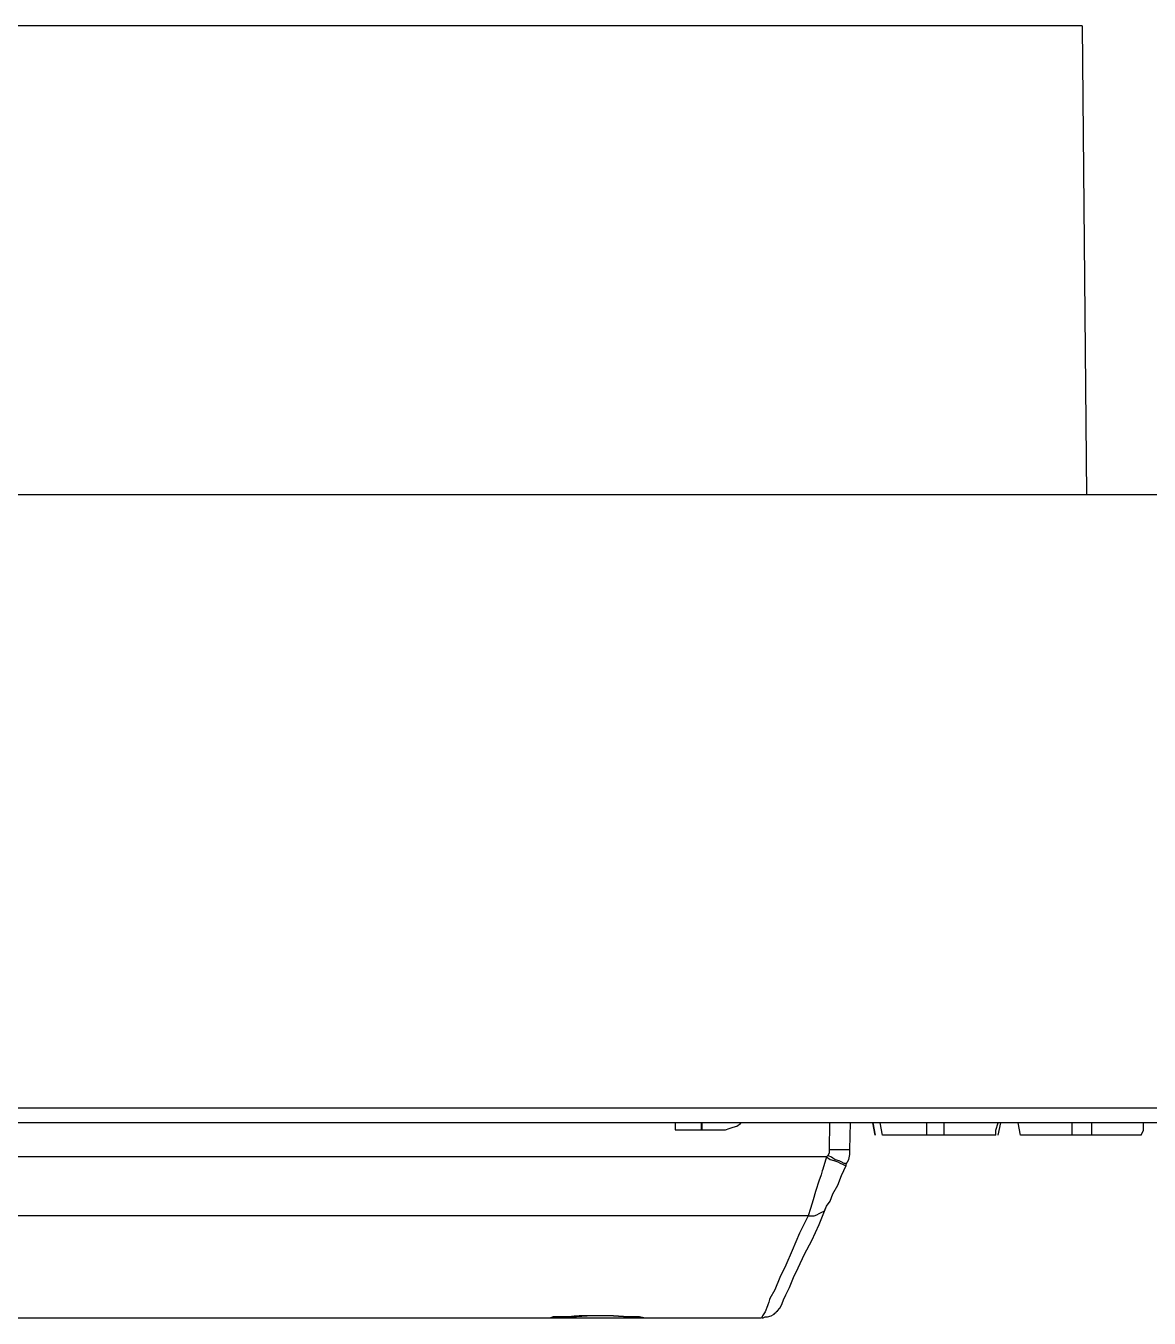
# Model space of a CAD drawing. Header units: centimetres. Extents: x -8.4 to 3.7, y -7.8 to 8.
# Drawn here: x -3.374 to -1.765, y -7.763 to -5.912 of the extents above; entities that cross this region are included whole.
import ezdxf

# ---------------------------------------------------------------- set-up
doc = ezdxf.new("R2010")
doc.units = ezdxf.units.CM
doc.header["$MEASUREMENT"] = 0
doc.layers.add('Layer 1', color=7, linetype='Continuous')

msp = doc.modelspace()

# ---------------------------------------------------------------- linework, layer by layer
at = {"layer": 'Layer 1', "lineweight": 25}
for points in [[(-1.86088, -5.91185), (-1.86088, -5.91185), (-6.2953, -5.91185), (-6.2953, -5.91185)], [(-1.86088, -5.91185), (-1.86088, -5.91185), (-1.85448, -6.58389), (-1.85448, -6.58389)], [(-0.1217, -6.58389), (-0.1217, -6.58389), (-8.04156, -6.58389), (-8.04156, -6.58389)], [(-8.04156, -7.46231), (-8.04156, -7.46231), (-0.1217, -7.46231), (-0.1217, -7.46231)], [(-0.1217, -7.48348), (-0.1217, -7.48348), (-8.04156, -7.48348), (-8.04156, -7.48348)], [(-2.44402, -7.48348), (-2.44402, -7.48348), (-2.44384, -7.4936), (-2.44384, -7.4936)], [(-2.44384, -7.4936), (-2.44384, -7.4936), (-2.37152, -7.4936), (-2.37152, -7.4936)], [(-2.40679, -7.48348), (-2.40679, -7.48348), (-2.40679, -7.4936), (-2.40679, -7.4936)], [(-2.40503, -7.4936), (-2.40503, -7.4936), (-2.40503, -7.48348), (-2.40503, -7.48348)], [(-2.22264, -7.48348), (-2.22264, -7.48348), (-2.22335, -7.52182), (-2.22335, -7.52182)], [(-2.19336, -7.52182), (-2.19336, -7.52182), (-2.19265, -7.48348), (-2.19265, -7.48348)], [(-2.16075, -7.48348), (-2.16075, -7.48348), (-2.15723, -7.50112), (-2.15723, -7.50112)], [(-2.15723, -7.50112), (-2.15723, -7.50112), (-2.16075, -7.48348), (-2.16075, -7.48348)], [(-2.14664, -7.50112), (-2.14664, -7.50112), (-2.15017, -7.48348), (-2.15017, -7.48348)], [(-2.08314, -7.50112), (-2.08314, -7.50112), (-2.08314, -7.48348), (-2.08314, -7.48348)], [(-2.05845, -7.50112), (-2.05845, -7.50112), (-2.05845, -7.48348), (-2.05845, -7.48348)], [(-1.98084, -7.50112), (-1.98084, -7.50112), (-1.97731, -7.48348), (-1.97731, -7.48348)], [(-1.94909, -7.50112), (-1.94909, -7.50112), (-1.95261, -7.48348), (-1.95261, -7.48348)], [(-1.94909, -7.50112), (-1.94909, -7.50112), (-1.95261, -7.48348), (-1.95261, -7.48348)], [(-1.84678, -7.50112), (-1.84678, -7.50112), (-1.84678, -7.48348), (-1.84678, -7.48348)], [(-2.05845, -7.50112), (-2.05845, -7.50112), (-2.08314, -7.50112), (-2.08314, -7.50112)], [(-1.84678, -7.50112), (-1.84678, -7.50112), (-1.875, -7.50112), (-1.875, -7.50112)], [(-2.22688, -7.53241), (-2.22688, -7.53241), (-4.01193, -7.53241), (-4.01193, -7.53241)], [(-2.22511, -7.53064), (-2.22511, -7.53064), (-2.22688, -7.53241), (-2.22688, -7.53241)], [(-2.19865, -7.54475), (-2.19865, -7.54475), (-2.19865, -7.54299), (-2.19865, -7.54299)], [(-2.25334, -7.61707), (-2.25334, -7.61707), (-3.98547, -7.61707), (-3.98547, -7.61707)], [(-2.62375, -7.76348), (-2.62375, -7.76348), (-3.91845, -7.76348), (-3.91845, -7.76348)], [(-2.4844, -7.76348), (-2.4844, -7.76348), (-2.62552, -7.76348), (-2.62552, -7.76348)], [(-2.32036, -7.76348), (-2.32036, -7.76348), (-2.4844, -7.76348), (-2.4844, -7.76348)]]:
    msp.add_open_spline(points, degree=3, dxfattribs=at)
for points, knots in [([(-2.37152, -7.4936), (-2.37152, -7.4936), (-2.36622, -7.49184), (-2.36622, -7.49184), (-2.36622, -7.49184), (-2.36622, -7.49184), (-2.36093, -7.49007), (-2.36093, -7.49007), (-2.36093, -7.49007), (-2.36093, -7.49007), (-2.35564, -7.48831), (-2.35564, -7.48831), (-2.35564, -7.48831), (-2.35564, -7.48831), (-2.35035, -7.48478), (-2.35035, -7.48478), (-2.35035, -7.48478), (-2.35035, -7.48478), (-2.34948, -7.48348), (-2.34948, -7.48348)], [0, 0, 0, 0, 0.1666667, 0.1666667, 0.1666667, 0.1666667, 0.3333333, 0.3333333, 0.3333333, 0.3333333, 0.5, 0.5, 0.5, 0.5, 0.6666667, 0.6666667, 0.6666667, 0.6666667, 1, 1, 1, 1]), ([(-1.98436, -7.50112), (-1.98436, -7.50112), (-1.98436, -7.49406), (-1.98436, -7.49406), (-1.98436, -7.49406), (-1.98436, -7.49406), (-1.98084, -7.48348), (-1.98084, -7.48348)], [0, 0, 0, 0, 0.3333333, 0.3333333, 0.3333333, 0.3333333, 1, 1, 1, 1]), ([(-1.875, -7.50112), (-1.875, -7.50112), (-1.875, -7.49759), (-1.875, -7.49759), (-1.875, -7.49759), (-1.875, -7.49759), (-1.875, -7.49053), (-1.875, -7.49053), (-1.875, -7.49053), (-1.875, -7.49053), (-1.875, -7.48348), (-1.875, -7.48348)], [0, 0, 0, 0, 0.25, 0.25, 0.25, 0.25, 0.5, 0.5, 0.5, 0.5, 1, 1, 1, 1]), ([(-1.77623, -7.50112), (-1.77623, -7.50112), (-1.7727, -7.49406), (-1.7727, -7.49406), (-1.7727, -7.49406), (-1.7727, -7.49406), (-1.7727, -7.48348), (-1.7727, -7.48348)], [0, 0, 0, 0, 0.3333333, 0.3333333, 0.3333333, 0.3333333, 1, 1, 1, 1]), ([(-1.77623, -7.50112), (-1.77623, -7.50112), (-1.7727, -7.49406), (-1.7727, -7.49406), (-1.7727, -7.49406), (-1.7727, -7.49406), (-1.7727, -7.48348), (-1.7727, -7.48348)], [0, 0, 0, 0, 0.3333333, 0.3333333, 0.3333333, 0.3333333, 1, 1, 1, 1]), ([(-2.08314, -7.50112), (-2.08314, -7.50112), (-2.10784, -7.50112), (-2.10784, -7.50112), (-2.10784, -7.50112), (-2.10784, -7.50112), (-2.13253, -7.50112), (-2.13253, -7.50112), (-2.13253, -7.50112), (-2.13253, -7.50112), (-2.14664, -7.50112), (-2.14664, -7.50112)], [0, 0, 0, 0, 0.25, 0.25, 0.25, 0.25, 0.5, 0.5, 0.5, 0.5, 1, 1, 1, 1]), ([(-1.98436, -7.50112), (-1.98436, -7.50112), (-1.99495, -7.50112), (-1.99495, -7.50112), (-1.99495, -7.50112), (-1.99495, -7.50112), (-2.01259, -7.50112), (-2.01259, -7.50112), (-2.01259, -7.50112), (-2.01259, -7.50112), (-2.03375, -7.50112), (-2.03375, -7.50112), (-2.03375, -7.50112), (-2.03375, -7.50112), (-2.05845, -7.50112), (-2.05845, -7.50112)], [0, 0, 0, 0, 0.2, 0.2, 0.2, 0.2, 0.4, 0.4, 0.4, 0.4, 0.6, 0.6, 0.6, 0.6, 1, 1, 1, 1]), ([(-1.875, -7.50112), (-1.875, -7.50112), (-1.8997, -7.50112), (-1.8997, -7.50112), (-1.8997, -7.50112), (-1.8997, -7.50112), (-1.92086, -7.50112), (-1.92086, -7.50112), (-1.92086, -7.50112), (-1.92086, -7.50112), (-1.9385, -7.50112), (-1.9385, -7.50112), (-1.9385, -7.50112), (-1.9385, -7.50112), (-1.94556, -7.50112), (-1.94556, -7.50112), (-1.94556, -7.50112), (-1.94556, -7.50112), (-1.94909, -7.50112), (-1.94909, -7.50112)], [0, 0, 0, 0, 0.1666667, 0.1666667, 0.1666667, 0.1666667, 0.3333333, 0.3333333, 0.3333333, 0.3333333, 0.5, 0.5, 0.5, 0.5, 0.6666667, 0.6666667, 0.6666667, 0.6666667, 1, 1, 1, 1]), ([(-1.77623, -7.50112), (-1.77623, -7.50112), (-1.78681, -7.50112), (-1.78681, -7.50112), (-1.78681, -7.50112), (-1.78681, -7.50112), (-1.80092, -7.50112), (-1.80092, -7.50112), (-1.80092, -7.50112), (-1.80092, -7.50112), (-1.82209, -7.50112), (-1.82209, -7.50112), (-1.82209, -7.50112), (-1.82209, -7.50112), (-1.84678, -7.50112), (-1.84678, -7.50112)], [0, 0, 0, 0, 0.2, 0.2, 0.2, 0.2, 0.4, 0.4, 0.4, 0.4, 0.6, 0.6, 0.6, 0.6, 1, 1, 1, 1]), ([(-2.22688, -7.53241), (-2.22688, -7.53241), (-2.23217, -7.55004), (-2.23217, -7.55004), (-2.23217, -7.55004), (-2.23217, -7.55004), (-2.23746, -7.56592), (-2.23746, -7.56592), (-2.23746, -7.56592), (-2.23746, -7.56592), (-2.24275, -7.58179), (-2.24275, -7.58179), (-2.24275, -7.58179), (-2.24275, -7.58179), (-2.24628, -7.59414), (-2.24628, -7.59414), (-2.24628, -7.59414), (-2.24628, -7.59414), (-2.24981, -7.60649), (-2.24981, -7.60649), (-2.24981, -7.60649), (-2.24981, -7.60649), (-2.25334, -7.61707), (-2.25334, -7.61707)], [0, 0, 0, 0, 0.1428571, 0.1428571, 0.1428571, 0.1428572, 0.2857143, 0.2857143, 0.2857143, 0.2857143, 0.4285714, 0.4285714, 0.4285714, 0.4285714, 0.5714286, 0.5714286, 0.5714286, 0.5714286, 0.7142857, 0.7142857, 0.7142857, 0.7142857, 1, 1, 1, 1]), ([(-2.22688, -7.53241), (-2.22688, -7.53241), (-2.22159, -7.53593), (-2.22159, -7.53593), (-2.22159, -7.53593), (-2.22159, -7.53593), (-2.21629, -7.5377), (-2.21629, -7.5377), (-2.21629, -7.5377), (-2.21629, -7.5377), (-2.211, -7.53946), (-2.211, -7.53946), (-2.211, -7.53946), (-2.211, -7.53946), (-2.20747, -7.54123), (-2.20747, -7.54123), (-2.20747, -7.54123), (-2.20747, -7.54123), (-2.20395, -7.54299), (-2.20395, -7.54299), (-2.20395, -7.54299), (-2.20395, -7.54299), (-2.20042, -7.54475), (-2.20042, -7.54475), (-2.20042, -7.54475), (-2.20042, -7.54475), (-2.19865, -7.54475), (-2.19865, -7.54475)], [0, 0, 0, 0, 0.125, 0.125, 0.125, 0.125, 0.25, 0.25, 0.25, 0.25, 0.375, 0.375, 0.375, 0.375, 0.5, 0.5, 0.5, 0.5, 0.625, 0.625, 0.625, 0.625, 0.75, 0.75, 0.75, 0.75, 1, 1, 1, 1]), ([(-2.22335, -7.52182), (-2.22335, -7.52182), (-2.22335, -7.52535), (-2.22335, -7.52535), (-2.22335, -7.52535), (-2.22335, -7.52535), (-2.22335, -7.52711), (-2.22335, -7.52711), (-2.22335, -7.52711), (-2.22335, -7.52711), (-2.22511, -7.53064), (-2.22511, -7.53064)], [0, 0, 0, 0, 0.25, 0.25, 0.25, 0.25, 0.5, 0.5, 0.5, 0.5, 1, 1, 1, 1]), ([(-2.22511, -7.53064), (-2.22511, -7.53064), (-2.21982, -7.53241), (-2.21982, -7.53241), (-2.21982, -7.53241), (-2.21982, -7.53241), (-2.21453, -7.53593), (-2.21453, -7.53593), (-2.21453, -7.53593), (-2.21453, -7.53593), (-2.20924, -7.5377), (-2.20924, -7.5377), (-2.20924, -7.5377), (-2.20924, -7.5377), (-2.20571, -7.53946), (-2.20571, -7.53946), (-2.20571, -7.53946), (-2.20571, -7.53946), (-2.20218, -7.54123), (-2.20218, -7.54123), (-2.20218, -7.54123), (-2.20218, -7.54123), (-2.20042, -7.54123), (-2.20042, -7.54123), (-2.20042, -7.54123), (-2.20042, -7.54123), (-2.19865, -7.54299), (-2.19865, -7.54299)], [0, 0, 0, 0, 0.125, 0.125, 0.125, 0.125, 0.25, 0.25, 0.25, 0.25, 0.375, 0.375, 0.375, 0.375, 0.5, 0.5, 0.5, 0.5, 0.625, 0.625, 0.625, 0.625, 0.75, 0.75, 0.75, 0.75, 1, 1, 1, 1]), ([(-2.22335, -7.52182), (-2.22335, -7.52182), (-2.21806, -7.52182), (-2.21806, -7.52182), (-2.21806, -7.52182), (-2.21806, -7.52182), (-2.211, -7.52182), (-2.211, -7.52182), (-2.211, -7.52182), (-2.211, -7.52182), (-2.20571, -7.52182), (-2.20571, -7.52182), (-2.20571, -7.52182), (-2.20571, -7.52182), (-2.20218, -7.52182), (-2.20218, -7.52182), (-2.20218, -7.52182), (-2.20218, -7.52182), (-2.19865, -7.52182), (-2.19865, -7.52182), (-2.19865, -7.52182), (-2.19865, -7.52182), (-2.19513, -7.52182), (-2.19513, -7.52182), (-2.19513, -7.52182), (-2.19513, -7.52182), (-2.19336, -7.52182), (-2.19336, -7.52182)], [0, 0, 0, 0, 0.125, 0.125, 0.125, 0.125, 0.25, 0.25, 0.25, 0.25, 0.375, 0.375, 0.375, 0.375, 0.5, 0.5, 0.5, 0.5, 0.625, 0.625, 0.625, 0.625, 0.75, 0.75, 0.75, 0.75, 1, 1, 1, 1]), ([(-2.19865, -7.54299), (-2.19865, -7.54299), (-2.19513, -7.53593), (-2.19513, -7.53593), (-2.19513, -7.53593), (-2.19513, -7.53593), (-2.19336, -7.52888), (-2.19336, -7.52888), (-2.19336, -7.52888), (-2.19336, -7.52888), (-2.19336, -7.52182), (-2.19336, -7.52182)], [0, 0, 0, 0, 0.25, 0.25, 0.25, 0.25, 0.5, 0.5, 0.5, 0.5, 1, 1, 1, 1]), ([(-2.22688, -7.60296), (-2.22688, -7.60296), (-2.22159, -7.59591), (-2.22159, -7.59591), (-2.22159, -7.59591), (-2.22159, -7.59591), (-2.21806, -7.58532), (-2.21806, -7.58532), (-2.21806, -7.58532), (-2.21806, -7.58532), (-2.211, -7.57298), (-2.211, -7.57298), (-2.211, -7.57298), (-2.211, -7.57298), (-2.20571, -7.55886), (-2.20571, -7.55886), (-2.20571, -7.55886), (-2.20571, -7.55886), (-2.19865, -7.54475), (-2.19865, -7.54475)], [0, 0, 0, 0, 0.1666667, 0.1666667, 0.1666667, 0.1666667, 0.3333333, 0.3333333, 0.3333333, 0.3333333, 0.5, 0.5, 0.5, 0.5, 0.6666667, 0.6666667, 0.6666667, 0.6666667, 1, 1, 1, 1]), ([(-2.29214, -7.74584), (-2.29214, -7.74584), (-2.29214, -7.74584), (-2.29214, -7.74584), (-2.29214, -7.74584), (-2.29214, -7.74584), (-2.29038, -7.74231), (-2.29038, -7.74231), (-2.29038, -7.74231), (-2.29038, -7.74231), (-2.28861, -7.73702), (-2.28861, -7.73702), (-2.28861, -7.73702), (-2.28861, -7.73702), (-2.28509, -7.72996), (-2.28509, -7.72996), (-2.28509, -7.72996), (-2.28509, -7.72996), (-2.27979, -7.71938), (-2.27979, -7.71938), (-2.27979, -7.71938), (-2.27979, -7.71938), (-2.2745, -7.70527), (-2.2745, -7.70527), (-2.2745, -7.70527), (-2.2745, -7.70527), (-2.26745, -7.69116), (-2.26745, -7.69116), (-2.26745, -7.69116), (-2.26745, -7.69116), (-2.25863, -7.67175), (-2.25863, -7.67175), (-2.25863, -7.67175), (-2.25863, -7.67175), (-2.24804, -7.65235), (-2.24804, -7.65235), (-2.24804, -7.65235), (-2.24804, -7.65235), (-2.23746, -7.62942), (-2.23746, -7.62942), (-2.23746, -7.62942), (-2.23746, -7.62942), (-2.22688, -7.60296), (-2.22688, -7.60296)], [0, 0, 0, 0, 0.0833333, 0.0833333, 0.0833333, 0.0833333, 0.1666667, 0.1666667, 0.1666667, 0.1666667, 0.25, 0.25, 0.25, 0.25, 0.3333333, 0.3333333, 0.3333333, 0.3333333, 0.4166667, 0.4166667, 0.4166667, 0.4166667, 0.5, 0.5, 0.5, 0.5, 0.5833333, 0.5833333, 0.5833333, 0.5833333, 0.6666667, 0.6666667, 0.6666667, 0.6666667, 0.75, 0.75, 0.75, 0.75, 0.8333333, 0.8333333, 0.8333333, 0.8333333, 1, 1, 1, 1]), ([(-2.25334, -7.61707), (-2.25334, -7.61707), (-2.24981, -7.61707), (-2.24981, -7.61707), (-2.24981, -7.61707), (-2.24981, -7.61707), (-2.24452, -7.61707), (-2.24452, -7.61707), (-2.24452, -7.61707), (-2.24452, -7.61707), (-2.24099, -7.61531), (-2.24099, -7.61531), (-2.24099, -7.61531), (-2.24099, -7.61531), (-2.23746, -7.61354), (-2.23746, -7.61354), (-2.23746, -7.61354), (-2.23746, -7.61354), (-2.23393, -7.61178), (-2.23393, -7.61178), (-2.23393, -7.61178), (-2.23393, -7.61178), (-2.2304, -7.61002), (-2.2304, -7.61002), (-2.2304, -7.61002), (-2.2304, -7.61002), (-2.22864, -7.60649), (-2.22864, -7.60649), (-2.22864, -7.60649), (-2.22864, -7.60649), (-2.22688, -7.60296), (-2.22688, -7.60296)], [0, 0, 0, 0, 0.1111111, 0.1111111, 0.1111111, 0.1111111, 0.2222222, 0.2222222, 0.2222222, 0.2222222, 0.3333333, 0.3333333, 0.3333333, 0.3333333, 0.4444444, 0.4444444, 0.4444444, 0.4444445, 0.5555556, 0.5555556, 0.5555556, 0.5555556, 0.6666667, 0.6666667, 0.6666667, 0.6666667, 0.7777778, 0.7777778, 0.7777778, 0.7777778, 1, 1, 1, 1]), ([(-2.25334, -7.61707), (-2.25334, -7.61707), (-2.26568, -7.64177), (-2.26568, -7.64177), (-2.26568, -7.64177), (-2.26568, -7.64177), (-2.27627, -7.66646), (-2.27627, -7.66646), (-2.27627, -7.66646), (-2.27627, -7.66646), (-2.28509, -7.68763), (-2.28509, -7.68763), (-2.28509, -7.68763), (-2.28509, -7.68763), (-2.2939, -7.70527), (-2.2939, -7.70527), (-2.2939, -7.70527), (-2.2939, -7.70527), (-2.30096, -7.72291), (-2.30096, -7.72291), (-2.30096, -7.72291), (-2.30096, -7.72291), (-2.30802, -7.73525), (-2.30802, -7.73525), (-2.30802, -7.73525), (-2.30802, -7.73525), (-2.31154, -7.74584), (-2.31154, -7.74584), (-2.31154, -7.74584), (-2.31154, -7.74584), (-2.31507, -7.75466), (-2.31507, -7.75466), (-2.31507, -7.75466), (-2.31507, -7.75466), (-2.3186, -7.75995), (-2.3186, -7.75995), (-2.3186, -7.75995), (-2.3186, -7.75995), (-2.32036, -7.76348), (-2.32036, -7.76348)], [0, 0, 0, 0, 0.0909091, 0.0909091, 0.0909091, 0.0909091, 0.1818182, 0.1818182, 0.1818182, 0.1818182, 0.2727273, 0.2727273, 0.2727273, 0.2727273, 0.3636364, 0.3636364, 0.3636364, 0.3636364, 0.4545455, 0.4545455, 0.4545455, 0.4545455, 0.5454545, 0.5454545, 0.5454545, 0.5454546, 0.6363636, 0.6363636, 0.6363636, 0.6363636, 0.7272727, 0.7272727, 0.7272727, 0.7272727, 0.8181818, 0.8181818, 0.8181818, 0.8181818, 1, 1, 1, 1]), ([(-2.3186, -7.76348), (-2.3186, -7.76348), (-2.31507, -7.76171), (-2.31507, -7.76171), (-2.31507, -7.76171), (-2.31507, -7.76171), (-2.31154, -7.76171), (-2.31154, -7.76171), (-2.31154, -7.76171), (-2.31154, -7.76171), (-2.30625, -7.75995), (-2.30625, -7.75995), (-2.30625, -7.75995), (-2.30625, -7.75995), (-2.30272, -7.75818), (-2.30272, -7.75818), (-2.30272, -7.75818), (-2.30272, -7.75818), (-2.2992, -7.75466), (-2.2992, -7.75466), (-2.2992, -7.75466), (-2.2992, -7.75466), (-2.29743, -7.75289), (-2.29743, -7.75289), (-2.29743, -7.75289), (-2.29743, -7.75289), (-2.2939, -7.74936), (-2.2939, -7.74936), (-2.2939, -7.74936), (-2.2939, -7.74936), (-2.29214, -7.74584), (-2.29214, -7.74584)], [0, 0, 0, 0, 0.1111111, 0.1111111, 0.1111111, 0.1111111, 0.2222222, 0.2222222, 0.2222222, 0.2222222, 0.3333333, 0.3333333, 0.3333333, 0.3333333, 0.4444444, 0.4444444, 0.4444444, 0.4444445, 0.5555556, 0.5555556, 0.5555556, 0.5555556, 0.6666667, 0.6666667, 0.6666667, 0.6666667, 0.7777778, 0.7777778, 0.7777778, 0.7777778, 1, 1, 1, 1]), ([(-2.48617, -7.76348), (-2.48617, -7.76348), (-2.48617, -7.76348), (-2.48617, -7.76348), (-2.48617, -7.76348), (-2.48617, -7.76348), (-2.49499, -7.76171), (-2.49499, -7.76171), (-2.49499, -7.76171), (-2.49499, -7.76171), (-2.51086, -7.76171), (-2.51086, -7.76171), (-2.51086, -7.76171), (-2.51086, -7.76171), (-2.53203, -7.75995), (-2.53203, -7.75995), (-2.53203, -7.75995), (-2.53203, -7.75995), (-2.55496, -7.75995), (-2.55496, -7.75995), (-2.55496, -7.75995), (-2.55496, -7.75995), (-2.57789, -7.75995), (-2.57789, -7.75995), (-2.57789, -7.75995), (-2.57789, -7.75995), (-2.59906, -7.76171), (-2.59906, -7.76171), (-2.59906, -7.76171), (-2.59906, -7.76171), (-2.61493, -7.76171), (-2.61493, -7.76171), (-2.61493, -7.76171), (-2.61493, -7.76171), (-2.62375, -7.76348), (-2.62375, -7.76348), (-2.62375, -7.76348), (-2.62375, -7.76348), (-2.62552, -7.76348), (-2.62552, -7.76348)], [0, 0, 0, 0, 0.0909091, 0.0909091, 0.0909091, 0.0909091, 0.1818182, 0.1818182, 0.1818182, 0.1818182, 0.2727273, 0.2727273, 0.2727273, 0.2727273, 0.3636364, 0.3636364, 0.3636364, 0.3636364, 0.4545455, 0.4545455, 0.4545455, 0.4545455, 0.5454545, 0.5454545, 0.5454545, 0.5454546, 0.6363636, 0.6363636, 0.6363636, 0.6363636, 0.7272727, 0.7272727, 0.7272727, 0.7272727, 0.8181818, 0.8181818, 0.8181818, 0.8181818, 1, 1, 1, 1]), ([(-2.4844, -7.76348), (-2.4844, -7.76348), (-2.48793, -7.76348), (-2.48793, -7.76348), (-2.48793, -7.76348), (-2.48793, -7.76348), (-2.50028, -7.76171), (-2.50028, -7.76171), (-2.50028, -7.76171), (-2.50028, -7.76171), (-2.51792, -7.76171), (-2.51792, -7.76171), (-2.51792, -7.76171), (-2.51792, -7.76171), (-2.53909, -7.75995), (-2.53909, -7.75995), (-2.53909, -7.75995), (-2.53909, -7.75995), (-2.56202, -7.75995), (-2.56202, -7.75995), (-2.56202, -7.75995), (-2.56202, -7.75995), (-2.58495, -7.76171), (-2.58495, -7.76171), (-2.58495, -7.76171), (-2.58495, -7.76171), (-2.60435, -7.76171), (-2.60435, -7.76171), (-2.60435, -7.76171), (-2.60435, -7.76171), (-2.61846, -7.76171), (-2.61846, -7.76171), (-2.61846, -7.76171), (-2.61846, -7.76171), (-2.62375, -7.76348), (-2.62375, -7.76348)], [0, 0, 0, 0, 0.1, 0.1, 0.1, 0.1, 0.2, 0.2, 0.2, 0.2, 0.3, 0.3, 0.3, 0.3, 0.4, 0.4, 0.4, 0.4, 0.5, 0.5, 0.5, 0.5, 0.6, 0.6, 0.6, 0.6, 0.7, 0.7, 0.7, 0.7, 0.8, 0.8, 0.8, 0.8, 1, 1, 1, 1])]:
    msp.add_open_spline(points, degree=3, knots=knots, dxfattribs=at)

doc.saveas('drawing.dxf')
